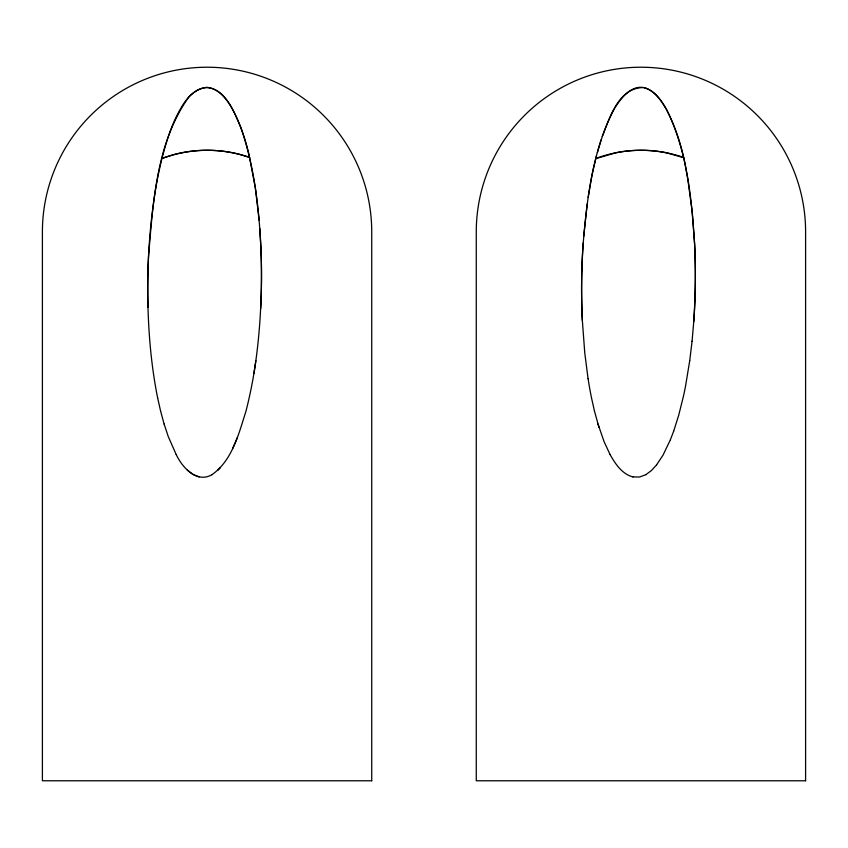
<?xml version="1.0" encoding="UTF-8"?>
<svg xmlns="http://www.w3.org/2000/svg" width="848" height="848" viewBox="0 0 848 848"><rect width="100%" height="100%" fill="white"/><g stroke="black" fill="none" stroke-linecap="round" stroke-linejoin="round"><path stroke-width="1.27" d="M211.968 474.689C232.182 460.496 238.585 434.261 245.719 412.022C255.704 374.074 259.848 334.822 261.184 295.676A658.589 658.589 0 0 0 260.749 244.447L259.785 228.43M666.39 109.116C687.209 150.891 691.692 198.506 694.629 244.447A658.451 658.451 0 0 1 693.749 321.646L692.063 341.267M583.7 236.401L587.229 203.859M692.063 341.246L689.721 360.739M689.721 360.718L685.544 386.116A407.178 407.178 0 0 1 683.562 395.74L678.697 415.297L673.651 431.229M253.912 373.523L255.852 360.718M588.162 197.436L591.416 178.483A407.178 407.178 0 0 1 593.399 168.858L596.504 155.82M260.665 308.63A664.567 664.567 0 0 0 261.237 257.23C259.7 213.622 255.343 169.473 240.959 128.027C234.186 112.36 226.48 89.687 206.785 87.291C189.295 89.538 180.751 107.325 174.041 121.603C166.939 138.224 162.297 155.756 158.555 173.384C153.795 196.609 150.933 220.194 149.28 243.842A658.811 658.811 0 0 0 147.743 294.404C148.103 329.119 150.827 363.898 157.654 397.966M614.058 109.201C592.604 150.594 587.028 197.997 583.148 243.842A658.567 658.567 0 0 0 582.343 320.396L584.781 353.097L588.077 378.749M597.363 152.555L601.179 139.655M602.218 136.486C609.86 117.215 618.648 87.747 643.462 87.545M673.651 431.219L670.418 439.72M670.418 439.699L663.019 455.153L656.575 464.895M232.628 448.507L237.493 437.335M614.652 108.247C653.013 46.311 681.591 138.425 686.085 169.897A407.178 407.178 0 0 1 687.855 179.564L692.18 211.502L694.618 244.182A659.309 659.309 0 0 1 693.749 321.668M656.575 464.874L651.497 470.47L645.837 474.689M217.629 470.449L220.247 467.799M211.968 474.668C196.694 483.646 182.076 467.206 176.204 454.539M645.837 474.668L639.615 477.021L632.99 476.926M596.144 158.544L615.998 152.757A129.066 129.066 0 0 1 666.221 152.757L683.742 157.696M161.957 158.47L172.939 154.93A129.267 129.267 0 0 1 239.242 154.315L249.556 157.41L255.386 188.267L259.149 220.363M644.406 87.8C654.444 90.45 660.857 99.693 665.839 108.173M632.99 476.947C622.008 474.106 615.298 463.856 610.072 454.539M199.121 476.947L192.941 474.456L187.376 470.11M610.072 454.56L604.094 441.66L597.999 424.053M176.204 454.56L168.254 436.561L164.12 424.053M598.964 427.265L594.469 411.079M160.601 411.079L164.12 424.074M249.556 157.41C244.818 133.571 222.812 62.657 188.966 96.789C156.339 142.422 153.212 201.835 148.548 255.969A664.567 664.567 0 0 0 147.976 307.368M594.469 411.089L591.522 397.945M157.654 397.945L160.601 411.089M591.522 397.966L590.876 394.68A407.178 407.178 0 0 1 589.106 385.013L588.077 378.738M162.816 158.088A129.998 129.998 0 0 1 249.524 157.336M582.343 320.417A659.309 659.309 0 0 1 583.212 242.931M595.815 158.438A129.786 129.786 0 0 1 683.435 157.368M371.731 780.775L42.4 780.775L42.4 231.896A164.66 164.66 0 0 1 207.06 67.225A164.66 164.66 0 0 1 371.731 231.896L371.731 780.775M805.6 780.775L476.269 780.775L476.269 231.896A164.66 164.66 0 0 1 640.94 67.225A164.66 164.66 0 0 1 805.6 231.896L805.6 780.775"/></g></svg>
